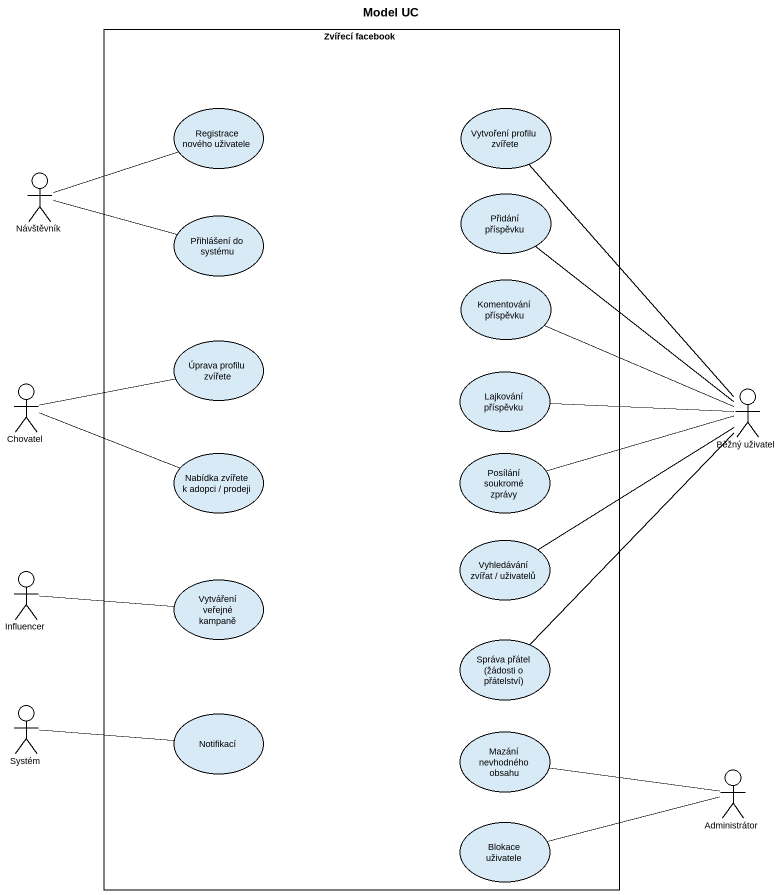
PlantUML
@startuml
title Model UC
rectangle "Zvířecí facebook" as Zvířecí_facebook {
  usecase "Registrace nového uživatele" as Registrace_nového_uživatele
  usecase "Vytvoření profilu zvířete" as Vytvoření_profilu_zvířete
  usecase "Přidání příspěvku" as Přidání_příspěvku
  usecase "Přihlášení do systému" as Přihlášení_do_systému
  usecase "Komentování příspěvku" as Komentování_příspěvku
  usecase "Úprava profilu zvířete" as Úprava_profilu_zvířete
  usecase "Lajkování příspěvku" as Lajkování_příspěvku
  usecase "Nabídka zvířete k adopci / prodeji" as Nabídka_zvířete_k_adopci
  usecase "Posílání soukromé zprávy" as Posílání_soukromé_zprávy
  usecase "Vyhledávání zvířat / uživatelů" as Vyhledávání_zvířat_uživatelů
  usecase "Vytváření veřejné kampaně" as Vytváření_veřejné_kampaně
  usecase "Správa přátel (žádosti o přátelství)" as Správa_přátel_žádosti_o
  usecase Notifikací
  usecase "Mazání nevhodného obsahu" as Mazání_nevhodného_obsahu
  usecase "Blokace uživatele" as Blokace_uživatele
}
actor Návštěvník
actor Chovatel
actor "Běžný uživatel" as Běžný_uživatel
actor Influencer
actor Systém
actor Administrátor
Návštěvník -right- Registrace_nového_uživatele
Návštěvník -right- Přihlášení_do_systému
Chovatel -right- Úprava_profilu_zvířete
Chovatel -right- Nabídka_zvířete_k_adopci
Běžný_uživatel -up- Vytvoření_profilu_zvířete
Běžný_uživatel -up- Přidání_příspěvku
Běžný_uživatel -left- Komentování_příspěvku
Běžný_uživatel -left- Lajkování_příspěvku
Běžný_uživatel -left- Posílání_soukromé_zprávy
Běžný_uživatel -left- Vyhledávání_zvířat_uživatelů
Běžný_uživatel -- Správa_přátel_žádosti_o
Influencer -right- Vytváření_veřejné_kampaně
Systém -right- Notifikací
Administrátor -left- Mazání_nevhodného_obsahu
Blokace_uživatele -right- Administrátor
@enduml
